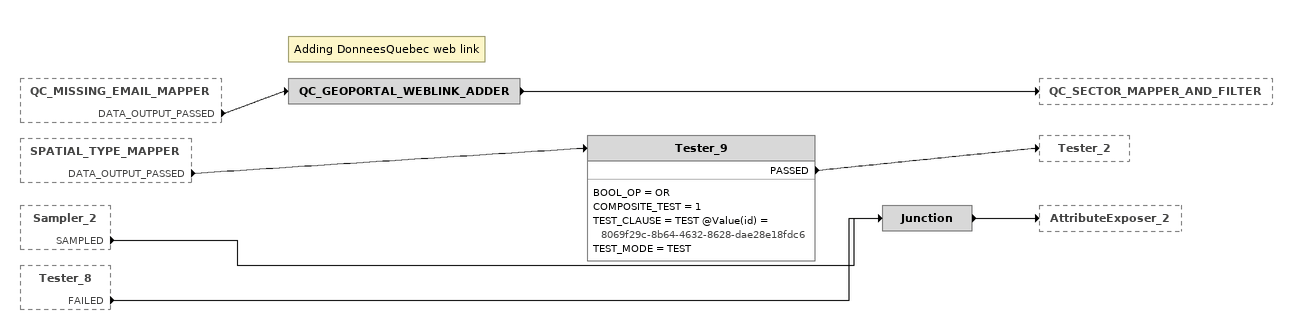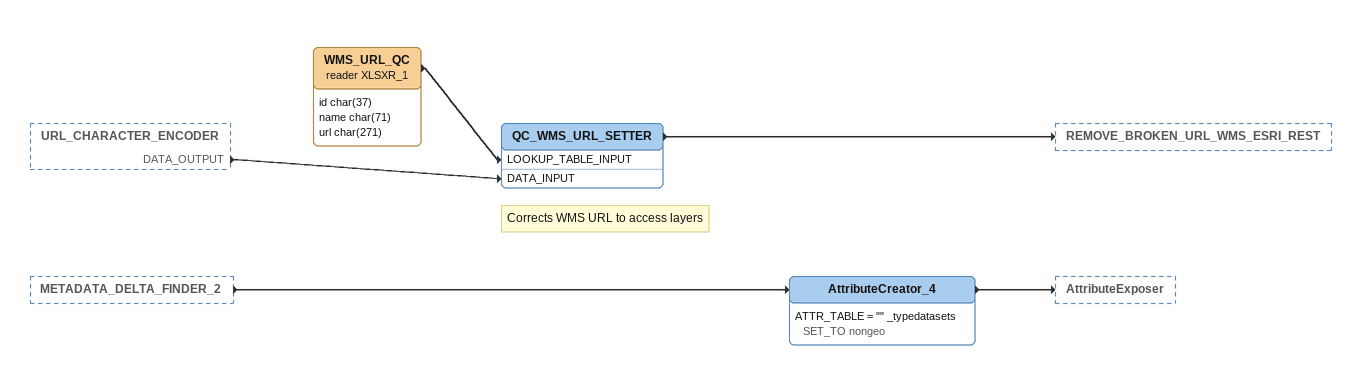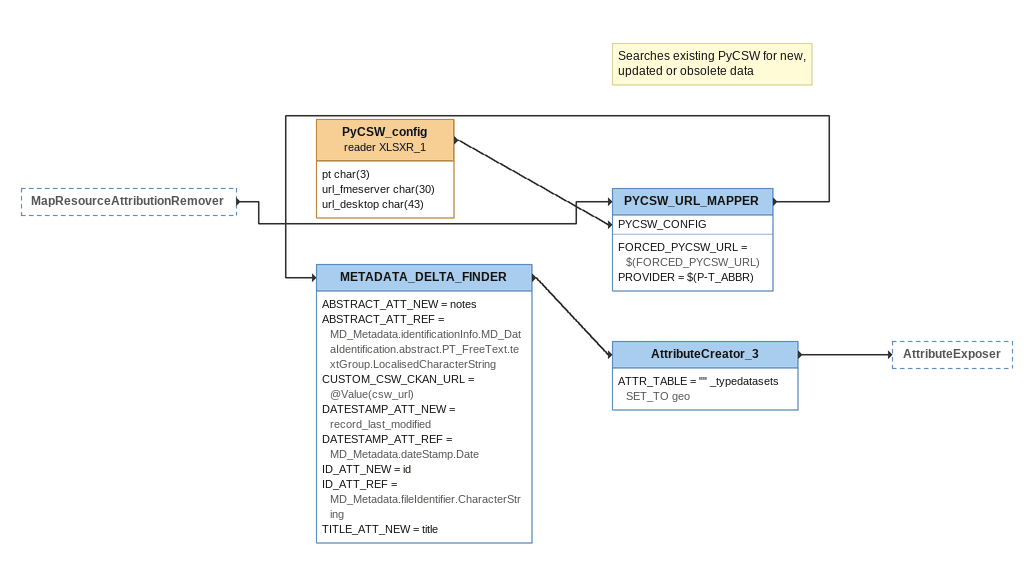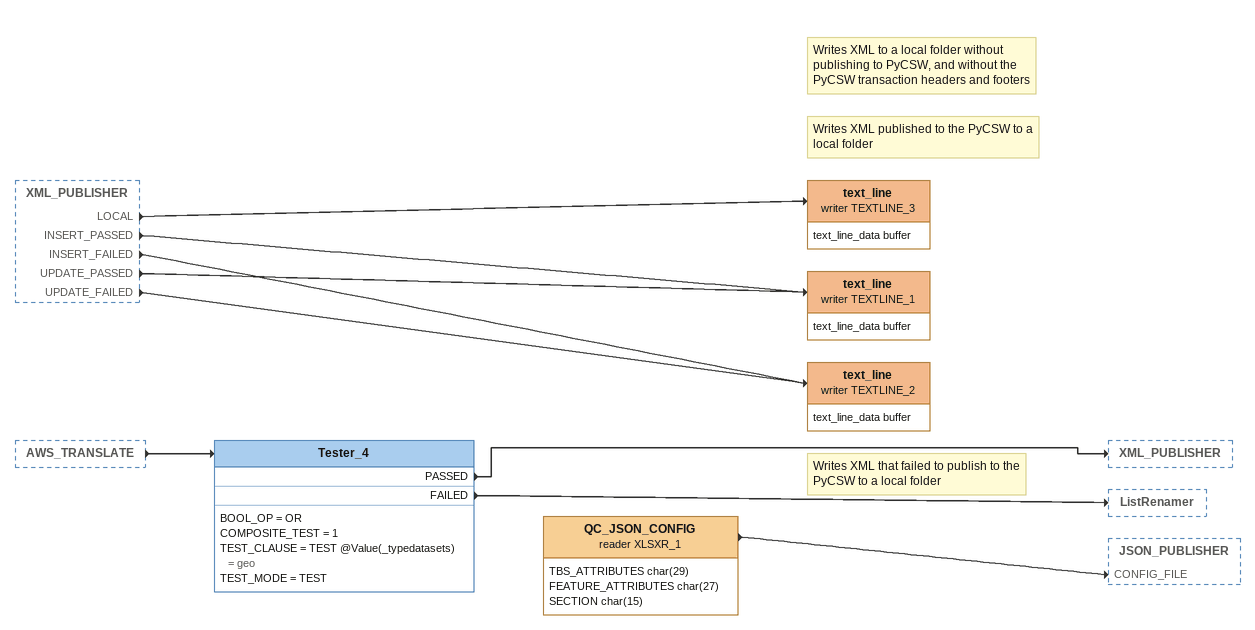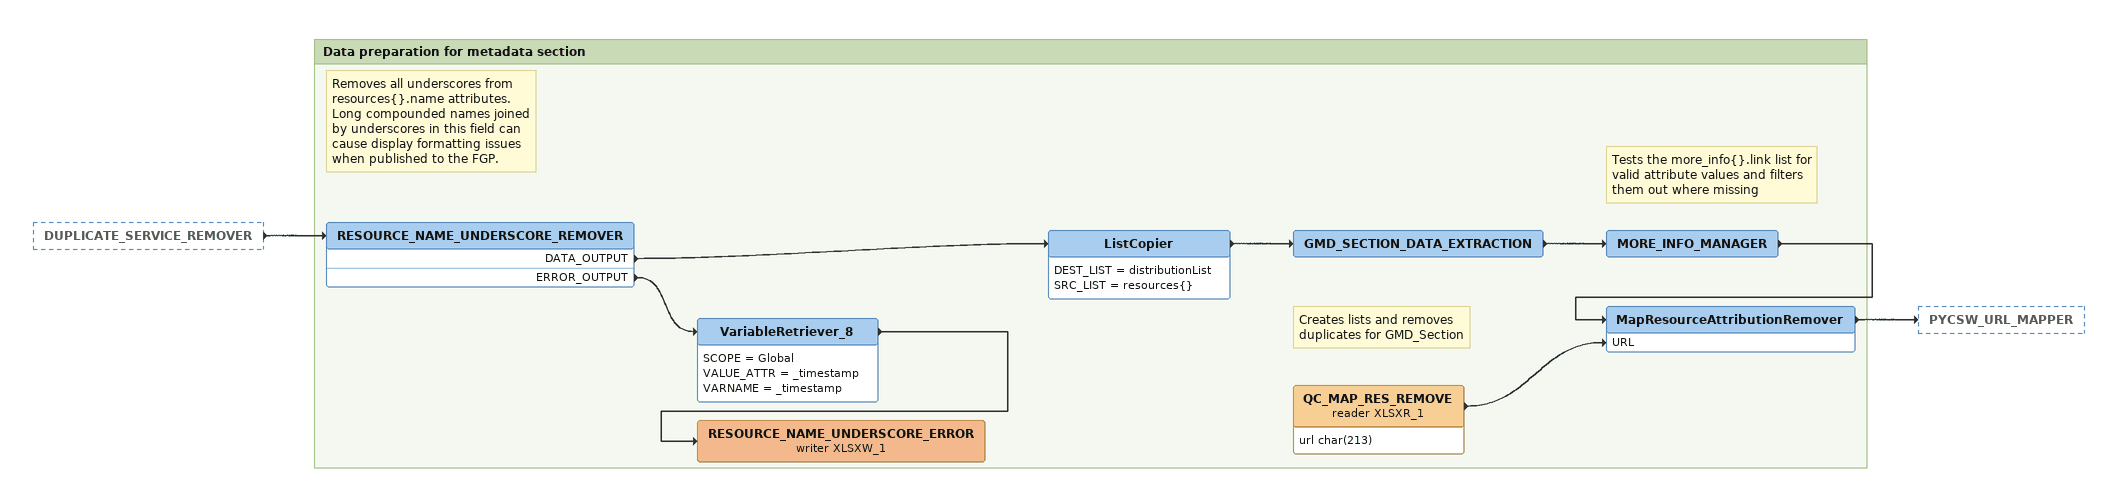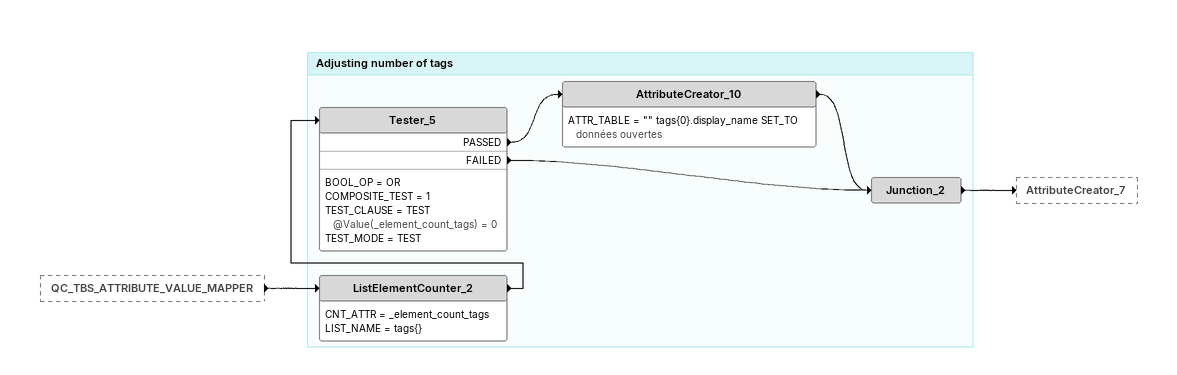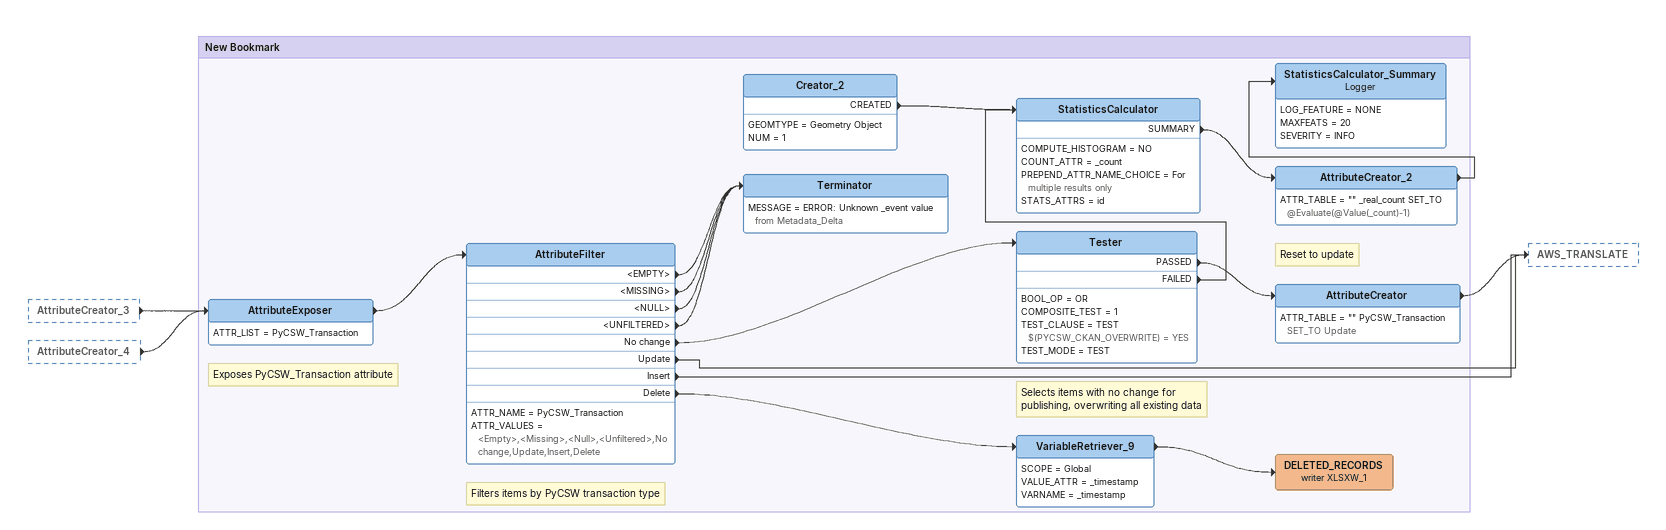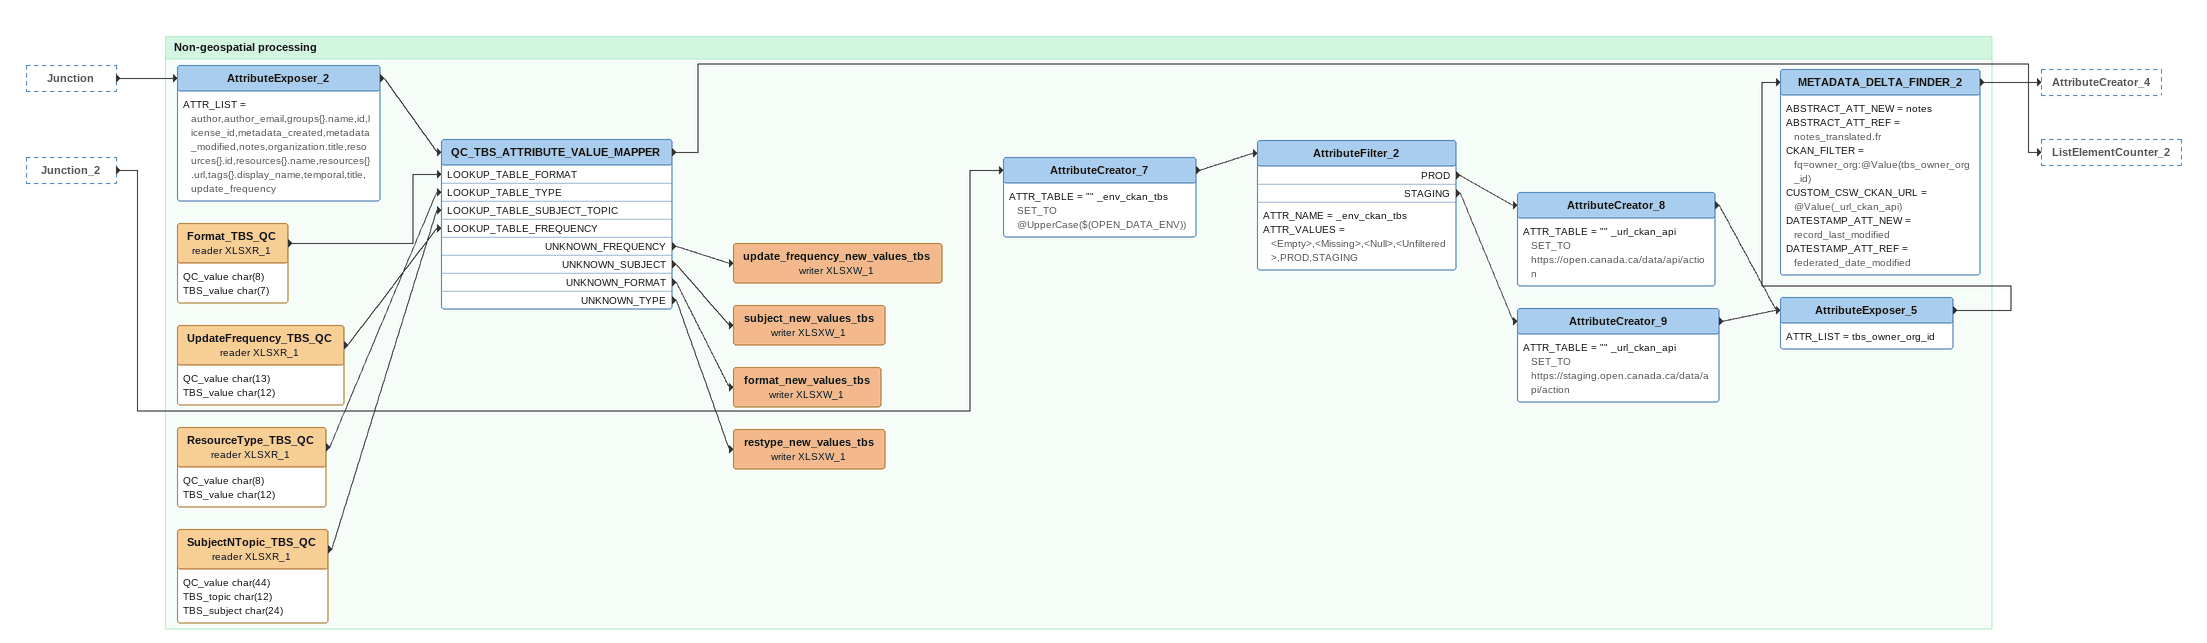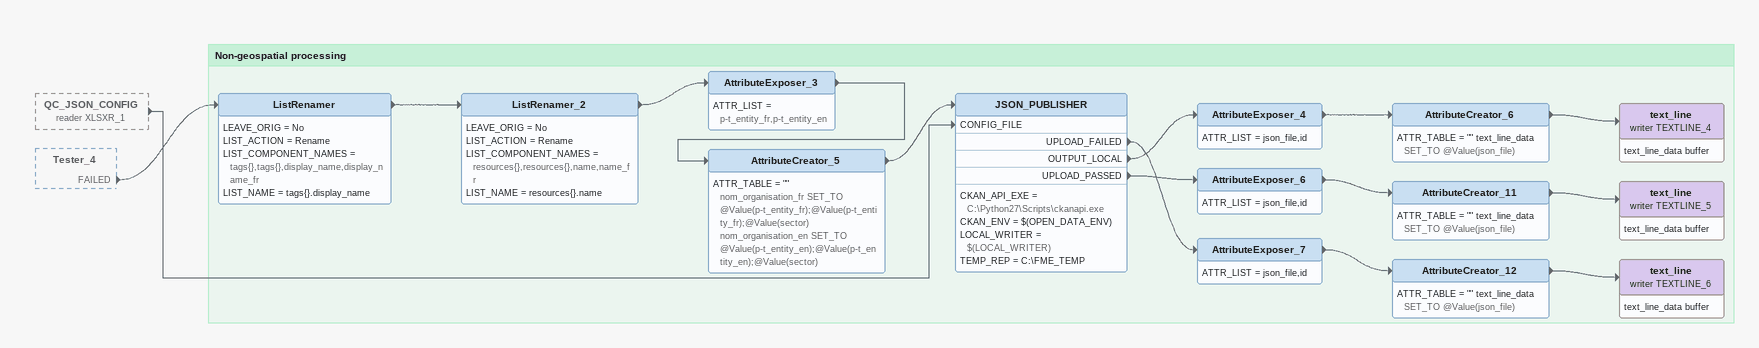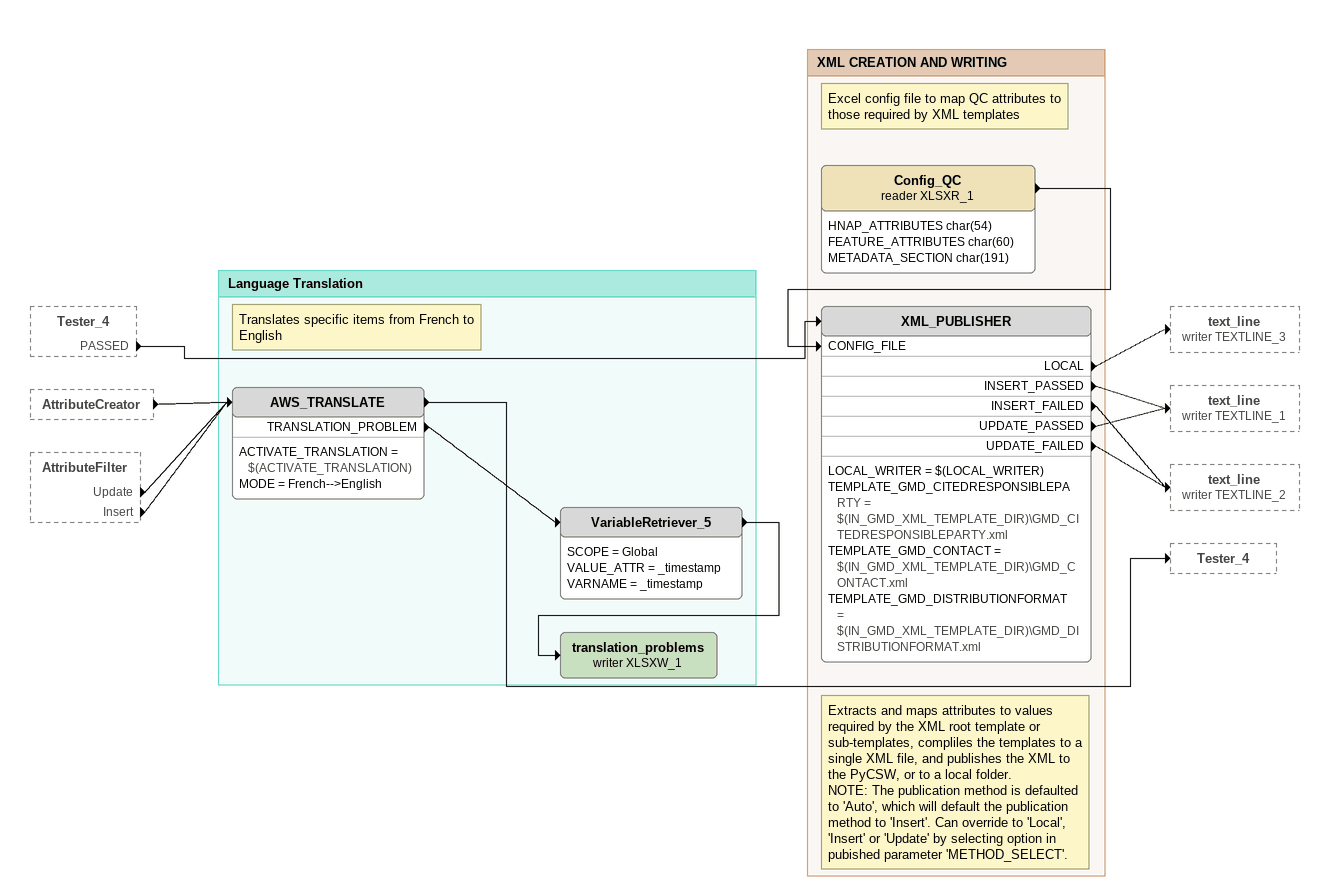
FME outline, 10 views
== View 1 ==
QC_MISSING_EMAIL_MAPPER [outside]
    DATA_OUTPUT_PASSED -> QC_GEOPORTAL_WEBLINK_ADDER
SPATIAL_TYPE_MAPPER [outside]
    DATA_OUTPUT_PASSED -> Tester_9
Sampler_2 [outside]
    SAMPLED -> Junction
Tester_8 [outside]
    FAILED -> Junction
Note: Adding DonneesQuebec web link
QC_GEOPORTAL_WEBLINK_ADDER
    -> QC_SECTOR_MAPPER_AND_FILTER
Junction
    -> AttributeExposer_2
Tester_9
    BOOL_OP = OR
    COMPOSITE_TEST = 1
    TEST_CLAUSE = TEST @Value(id) = 8069f29c-8b64-4632-8628-dae28e18fdc6
    TEST_MODE = TEST
    PASSED -> Tester_2

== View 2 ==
URL_CHARACTER_ENCODER [outside]
    DATA_OUTPUT -> QC_WMS_URL_SETTER [DATA_INPUT]
METADATA_DELTA_FINDER_2 [outside]
    -> AttributeCreator_4
WMS_URL_QC (reader XLSXR_1)
    attributes: id char(37), name char(71), url char(271)
    -> QC_WMS_URL_SETTER [LOOKUP_TABLE_INPUT]
Note: Corrects WMS URL to access layers
QC_WMS_URL_SETTER
    -> REMOVE_BROKEN_URL_WMS_ESRI_REST
AttributeCreator_4
    ATTR_TABLE = "" _typedatasets SET_TO nongeo
    -> AttributeExposer

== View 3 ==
MapResourceAttributionRemover [outside]
    -> PYCSW_URL_MAPPER
PyCSW_config (reader XLSXR_1)
    attributes: pt char(3), url_fmeserver char(30), url_desktop char(43)
    -> PYCSW_URL_MAPPER [PYCSW_CONFIG]
PYCSW_URL_MAPPER
    FORCED_PYCSW_URL = $(FORCED_PYCSW_URL)
    PROVIDER = $(P-T_ABBR)
    -> METADATA_DELTA_FINDER
Note: Searches existing PyCSW for new, updated or obsolete data
METADATA_DELTA_FINDER
    ABSTRACT_ATT_NEW = notes
    ABSTRACT_ATT_REF = MD_Metadata.identificationInfo.MD_DataIdentification.abstract.PT_FreeText.textGroup.LocalisedCharacterString
    CUSTOM_CSW_CKAN_URL = @Value(csw_url)
    DATESTAMP_ATT_NEW = record_last_modified
    DATESTAMP_ATT_REF = MD_Metadata.dateStamp.Date
    ID_ATT_NEW = id
    ID_ATT_REF = MD_Metadata.fileIdentifier.CharacterString
    TITLE_ATT_NEW = title
    -> AttributeCreator_3
AttributeCreator_3
    ATTR_TABLE = "" _typedatasets SET_TO geo
    -> AttributeExposer

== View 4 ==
XML_PUBLISHER [outside]
    LOCAL -> text_line (writer TEXTLINE_3)
    INSERT_PASSED -> text_line (writer TEXTLINE_1)
    INSERT_FAILED -> text_line (writer TEXTLINE_2)
    UPDATE_PASSED -> text_line (writer TEXTLINE_1)
    UPDATE_FAILED -> text_line (writer TEXTLINE_2)
AWS_TRANSLATE [outside]
    -> Tester_4
Tester_4
    BOOL_OP = OR
    COMPOSITE_TEST = 1
    TEST_CLAUSE = TEST @Value(_typedatasets) = geo
    TEST_MODE = TEST
    PASSED -> XML_PUBLISHER
    FAILED -> ListRenamer
QC_JSON_CONFIG (reader XLSXR_1)
    attributes: TBS_ATTRIBUTES char(29), FEATURE_ATTRIBUTES char(27), SECTION char(15)
    -> JSON_PUBLISHER [CONFIG_FILE]
Note: Writes XML to a local folder without publishing to PyCSW, and without the PyCSW transaction headers and footers
text_line (writer TEXTLINE_3)
    attributes: text_line_data buffer
Note: Writes XML published to the PyCSW to a local folder
text_line (writer TEXTLINE_1)
    attributes: text_line_data buffer
Note: Writes XML that failed to publish to the PyCSW to a local folder
text_line (writer TEXTLINE_2)
    attributes: text_line_data buffer

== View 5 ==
DUPLICATE_SERVICE_REMOVER [outside]
    -> RESOURCE_NAME_UNDERSCORE_REMOVER

Bookmark: Data preparation for metadata section
Note: Removes all underscores from resources{}.name attributes. Long compounded names joined by underscores in this field can cause display formatting issues when published to the FGP.
RESOURCE_NAME_UNDERSCORE_REMOVER
    DATA_OUTPUT -> ListCopier
    ERROR_OUTPUT -> VariableRetriever_8
ListCopier
    DEST_LIST = distributionList
    SRC_LIST = resources{}
    -> GMD_SECTION_DATA_EXTRACTION
Note: Creates lists and removes duplicates for GMD_Section
GMD_SECTION_DATA_EXTRACTION
    -> MORE_INFO_MANAGER
Note: Tests the more_info{}.link list for valid attribute values and filters them out where missing
MORE_INFO_MANAGER
    -> MapResourceAttributionRemover
VariableRetriever_8
    SCOPE = Global
    VALUE_ATTR = _timestamp
    VARNAME = _timestamp
    -> RESOURCE_NAME_UNDERSCORE_ERROR (writer XLSXW_1)
RESOURCE_NAME_UNDERSCORE_ERROR (writer XLSXW_1)
QC_MAP_RES_REMOVE (reader XLSXR_1)
    attributes: url char(213)
    -> MapResourceAttributionRemover [URL]
MapResourceAttributionRemover
    -> PYCSW_URL_MAPPER

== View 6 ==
QC_TBS_ATTRIBUTE_VALUE_MAPPER [outside]
    -> ListElementCounter_2

Bookmark: Adjusting number of tags
ListElementCounter_2
    CNT_ATTR = _element_count_tags
    LIST_NAME = tags{}
    -> Tester_5
Tester_5
    BOOL_OP = OR
    COMPOSITE_TEST = 1
    TEST_CLAUSE = TEST @Value(_element_count_tags) = 0
    TEST_MODE = TEST
    PASSED -> AttributeCreator_10
    FAILED -> Junction_2
AttributeCreator_10
    ATTR_TABLE = "" tags{0}.display_name SET_TO données ouvertes
    -> Junction_2
Junction_2
    -> AttributeCreator_7

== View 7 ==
AttributeCreator_3 [outside]
    -> AttributeExposer
AttributeCreator_4 [outside]
    -> AttributeExposer

Bookmark: New Bookmark
Note: Exposes PyCSW_Transaction attribute
AttributeExposer
    ATTR_LIST = PyCSW_Transaction
    -> AttributeFilter
Note: Filters items by PyCSW transaction type
AttributeFilter
    ATTR_NAME = PyCSW_Transaction
    ATTR_VALUES = <Empty>,<Missing>,<Null>,<Unfiltered>,No change,Update,Insert,Delete
    <EMPTY> -> Terminator
    <MISSING> -> Terminator
    <NULL> -> Terminator
    <UNFILTERED> -> Terminator
    No change -> Tester
    Update -> AWS_TRANSLATE
    Insert -> AWS_TRANSLATE
    Delete -> VariableRetriever_9
Terminator
    MESSAGE = ERROR: Unknown _event value from Metadata_Delta
Note: Selects items with no change for publishing, overwriting all existing data
Tester
    BOOL_OP = OR
    COMPOSITE_TEST = 1
    TEST_CLAUSE = TEST $(PYCSW_CKAN_OVERWRITE) = YES
    TEST_MODE = TEST
    PASSED -> AttributeCreator
    FAILED -> StatisticsCalculator
Note: Reset to update
AttributeCreator
    ATTR_TABLE = "" PyCSW_Transaction SET_TO Update
    -> AWS_TRANSLATE
VariableRetriever_9
    SCOPE = Global
    VALUE_ATTR = _timestamp
    VARNAME = _timestamp
    -> DELETED_RECORDS (writer XLSXW_1)
DELETED_RECORDS (writer XLSXW_1)
Creator_2
    GEOMTYPE = Geometry Object
    NUM = 1
    CREATED -> StatisticsCalculator
StatisticsCalculator
    COMPUTE_HISTOGRAM = NO
    COUNT_ATTR = _count
    PREPEND_ATTR_NAME_CHOICE = For multiple results only
    STATS_ATTRS = id
    SUMMARY -> AttributeCreator_2
AttributeCreator_2
    ATTR_TABLE = "" _real_count SET_TO @Evaluate(@Value(_count)-1)
    -> StatisticsCalculator_Summary
StatisticsCalculator_Summary: Logger
    LOG_FEATURE = NONE
    MAXFEATS = 20
    SEVERITY = INFO

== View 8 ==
Junction [outside]
    -> AttributeExposer_2
Junction_2 [outside]
    -> AttributeCreator_7

Bookmark: Non-geospatial processing
AttributeExposer_2
    ATTR_LIST = author,author_email,groups{}.name,id,license_id,metadata_created,metadata_modified,notes,organization.title,resources{}.id,resources{}.name,resources{}.url,tags{}.display_name,temporal,title,update_frequency
    -> QC_TBS_ATTRIBUTE_VALUE_MAPPER
Format_TBS_QC (reader XLSXR_1)
    attributes: QC_value char(8), TBS_value char(7)
    -> QC_TBS_ATTRIBUTE_VALUE_MAPPER [LOOKUP_TABLE_FORMAT]
UpdateFrequency_TBS_QC (reader XLSXR_1)
    attributes: QC_value char(13), TBS_value char(12)
    -> QC_TBS_ATTRIBUTE_VALUE_MAPPER [LOOKUP_TABLE_FREQUENCY]
ResourceType_TBS_QC (reader XLSXR_1)
    attributes: QC_value char(8), TBS_value char(12)
    -> QC_TBS_ATTRIBUTE_VALUE_MAPPER [LOOKUP_TABLE_TYPE]
SubjectNTopic_TBS_QC (reader XLSXR_1)
    attributes: QC_value char(44), TBS_topic char(12), TBS_subject char(24)
    -> QC_TBS_ATTRIBUTE_VALUE_MAPPER [LOOKUP_TABLE_SUBJECT_TOPIC]
QC_TBS_ATTRIBUTE_VALUE_MAPPER
    -> ListElementCounter_2
    UNKNOWN_FREQUENCY -> update_frequency_new_values_tbs (writer XLSXW_1)
    UNKNOWN_SUBJECT -> subject_new_values_tbs (writer XLSXW_1)
    UNKNOWN_FORMAT -> format_new_values_tbs (writer XLSXW_1)
    UNKNOWN_TYPE -> restype_new_values_tbs (writer XLSXW_1)
AttributeCreator_7
    ATTR_TABLE = "" _env_ckan_tbs SET_TO @UpperCase($(OPEN_DATA_ENV))
    -> AttributeFilter_2
AttributeFilter_2
    ATTR_NAME = _env_ckan_tbs
    ATTR_VALUES = <Empty>,<Missing>,<Null>,<Unfiltered>,PROD,STAGING
    PROD -> AttributeCreator_8
    STAGING -> AttributeCreator_9
AttributeCreator_8
    ATTR_TABLE = "" _url_ckan_api SET_TO https://open.canada.ca/data/api/action
    -> AttributeExposer_5
AttributeCreator_9
    ATTR_TABLE = "" _url_ckan_api SET_TO https://staging.open.canada.ca/data/api/action
    -> AttributeExposer_5
AttributeExposer_5
    ATTR_LIST = tbs_owner_org_id
    -> METADATA_DELTA_FINDER_2
METADATA_DELTA_FINDER_2
    ABSTRACT_ATT_NEW = notes
    ABSTRACT_ATT_REF = notes_translated.fr
    CKAN_FILTER = fq=owner_org:@Value(tbs_owner_org_id)
    CUSTOM_CSW_CKAN_URL = @Value(_url_ckan_api)
    DATESTAMP_ATT_NEW = record_last_modified
    DATESTAMP_ATT_REF = federated_date_modified
    -> AttributeCreator_4
update_frequency_new_values_tbs (writer XLSXW_1)
subject_new_values_tbs (writer XLSXW_1)
format_new_values_tbs (writer XLSXW_1)
restype_new_values_tbs (writer XLSXW_1)

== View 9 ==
QC_JSON_CONFIG (reader XLSXR_1) [outside]
    -> JSON_PUBLISHER [CONFIG_FILE]
Tester_4 [outside]
    FAILED -> ListRenamer

Bookmark: Non-geospatial processing
ListRenamer
    LEAVE_ORIG = No
    LIST_ACTION = Rename
    LIST_COMPONENT_NAMES = tags{},tags{},display_name,display_name_fr
    LIST_NAME = tags{}.display_name
    -> ListRenamer_2
ListRenamer_2
    LEAVE_ORIG = No
    LIST_ACTION = Rename
    LIST_COMPONENT_NAMES = resources{},resources{},name,name_fr
    LIST_NAME = resources{}.name
    -> AttributeExposer_3
AttributeExposer_3
    ATTR_LIST = p-t_entity_fr,p-t_entity_en
    -> AttributeCreator_5
AttributeCreator_5
    ATTR_TABLE = "" nom_organisation_fr SET_TO @Value(p-t_entity_fr);@Value(p-t_entity_fr);@Value(sector)  nom_organisation_en SET_TO @Value(p-t_entity_en);@Value(p-t_entity_en);@Value(sector)
    -> JSON_PUBLISHER
JSON_PUBLISHER
    CKAN_API_EXE = C:\Python27\Scripts\ckanapi.exe
    CKAN_ENV = $(OPEN_DATA_ENV)
    LOCAL_WRITER = $(LOCAL_WRITER)
    TEMP_REP = C:\FME_TEMP
    UPLOAD_FAILED -> AttributeExposer_7
    OUTPUT_LOCAL -> AttributeExposer_4
    UPLOAD_PASSED -> AttributeExposer_6
AttributeExposer_4
    ATTR_LIST = json_file,id
    -> AttributeCreator_6
AttributeCreator_6
    ATTR_TABLE = "" text_line_data SET_TO @Value(json_file)
    -> text_line (writer TEXTLINE_4)
text_line (writer TEXTLINE_4)
    attributes: text_line_data buffer
AttributeExposer_6
    ATTR_LIST = json_file,id
    -> AttributeCreator_11
AttributeCreator_11
    ATTR_TABLE = "" text_line_data SET_TO @Value(json_file)
    -> text_line (writer TEXTLINE_5)
text_line (writer TEXTLINE_5)
    attributes: text_line_data buffer
AttributeExposer_7
    ATTR_LIST = json_file,id
    -> AttributeCreator_12
AttributeCreator_12
    ATTR_TABLE = "" text_line_data SET_TO @Value(json_file)
    -> text_line (writer TEXTLINE_6)
text_line (writer TEXTLINE_6)
    attributes: text_line_data buffer

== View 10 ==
Tester_4 [outside]
    PASSED -> XML_PUBLISHER
AttributeCreator [outside]
    -> AWS_TRANSLATE
AttributeFilter [outside]
    Update -> AWS_TRANSLATE
    Insert -> AWS_TRANSLATE

Bookmark: Language Translation
Note: Translates specific items from French to English
AWS_TRANSLATE
    ACTIVATE_TRANSLATION = $(ACTIVATE_TRANSLATION)
    MODE = French-->English
    -> Tester_4
    TRANSLATION_PROBLEM -> VariableRetriever_5
VariableRetriever_5
    SCOPE = Global
    VALUE_ATTR = _timestamp
    VARNAME = _timestamp
    -> translation_problems (writer XLSXW_1)
translation_problems (writer XLSXW_1)

Bookmark: XML CREATION AND WRITING
Note: Excel config file to map QC attributes to those required by XML templates
Config_QC (reader XLSXR_1)
    attributes: HNAP_ATTRIBUTES char(54), FEATURE_ATTRIBUTES char(60), METADATA_SECTION char(191)
    -> XML_PUBLISHER [CONFIG_FILE]
Note: Extracts and maps attributes to values required by the XML root template or sub-templates, compliles the templates to a single XML file, and publishes the XML to the PyCSW, or to a local folder. / NOTE: The publication method is defaulted to 'Auto', which will default the publication method to 'Insert'. Can override to 'Local', 'Insert' or 'Update' by selecting option in pubished parameter 'METHOD_SELECT'.
XML_PUBLISHER
    LOCAL_WRITER = $(LOCAL_WRITER)
    TEMPLATE_GMD_CITEDRESPONSIBLEPARTY = $(IN_GMD_XML_TEMPLATE_DIR)\GMD_CITEDRESPONSIBLEPARTY.xml
    TEMPLATE_GMD_CONTACT = $(IN_GMD_XML_TEMPLATE_DIR)\GMD_CONTACT.xml
    TEMPLATE_GMD_DISTRIBUTIONFORMAT = $(IN_GMD_XML_TEMPLATE_DIR)\GMD_DISTRIBUTIONFORMAT.xml
    LOCAL -> text_line (writer TEXTLINE_3)
    INSERT_PASSED -> text_line (writer TEXTLINE_1)
    INSERT_FAILED -> text_line (writer TEXTLINE_2)
    UPDATE_PASSED -> text_line (writer TEXTLINE_1)
    UPDATE_FAILED -> text_line (writer TEXTLINE_2)
